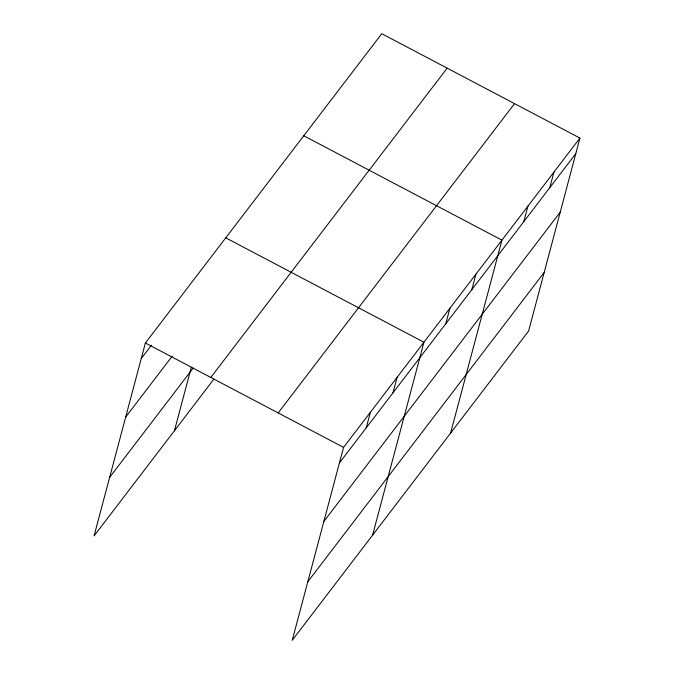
<?xml version="1.0" encoding="UTF-8"?>
<svg xmlns="http://www.w3.org/2000/svg" width="674" height="674" viewBox="0 0 674 674"><rect width="100%" height="100%" fill="white"/><g stroke="black" fill="none" stroke-linecap="round" stroke-linejoin="round"><path stroke-width="1.01" d="M579.935 138.086L343.563 447.384L292.23 640.3L528.61 331.001L579.935 138.086L381.77 33.7L145.39 342.999L94.065 535.914L213.751 379.302M174.431 430.753L191.34 367.187M366.226 427.847L370.355 412.328M393.009 392.79L397.138 377.28M372.596 535.139L423.929 342.224L225.756 237.838M445.8 323.714L449.929 308.203M471.808 289.694L475.937 274.175M450.603 433.07L501.936 240.155L303.763 135.769M523.808 221.645L527.936 206.134M549.807 187.625L553.935 172.106M141.262 358.517L151.473 345.164M125.684 417.054L172.249 356.133M109.635 477.369L193.177 368.063M210.785 377.448L447.165 68.15M278.168 412.935L514.54 103.636M339.435 462.903L575.807 153.605M323.857 521.44L560.237 212.142M307.807 581.755L544.188 272.456M145.39 342.999L343.563 447.384"/></g></svg>
